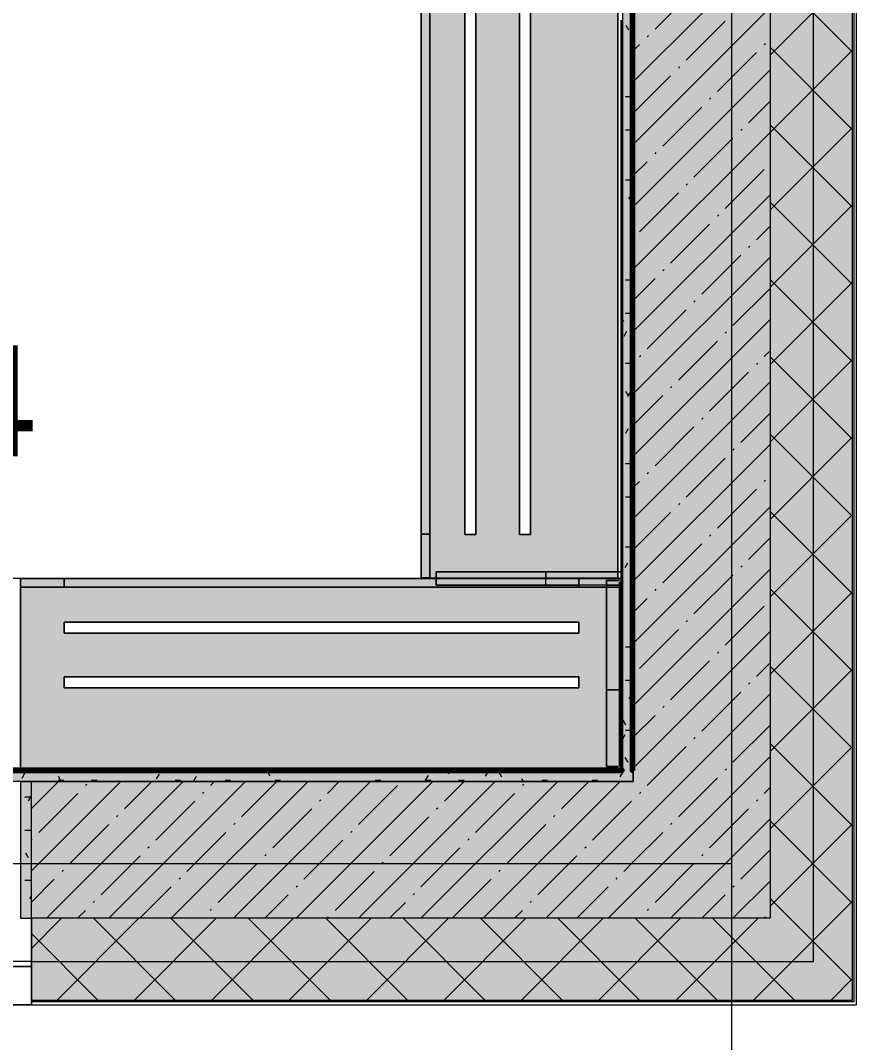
# Model space of a CAD drawing. Header units: millimetres. Extents: x -3817 to 677485, y -22715 to 103890.
# Drawn here: x 675786 to 677313, y 1549 to 3417 of the extents above; entities that cross this region are included whole.
import ezdxf

# ---------------------------------------------------------------- set-up
doc = ezdxf.new("R2010")
doc.units = ezdxf.units.MM
doc.layers.add('PDF _Геометрия', color=7, linetype='Continuous', true_color=0x1d1d1d)
doc.layers.add('PDF _Сплошная заливка', color=7, linetype='Continuous', true_color=0xffffff)
doc.layers.add('PDF _Текст', color=7, linetype='Continuous')
doc.styles.add('PDF GOST-Common', font='arial.ttf')

msp = doc.modelspace()

# ---------------------------------------------------------------- hatches: boundary and pattern name
at = {"layer": 'PDF _Сплошная заливка', "transparency": 33554559}
h = msp.add_hatch(color=256, dxfattribs=at)
h.paths.add_polyline_path([(677155.5, 1625.9), (677305.5, 1625.9), (677305.5, 9575.9), (677155.5, 9575.9), (677155.5, 1775.9)], flags=0)
h.paths.add_polyline_path([(677155.5, 10775.9), (677305.5, 10775.9), (677305.5, 12695.9), (677155.5, 12695.9), (677155.5, 11170.7)], flags=0)
h.paths.add_polyline_path([(677155.5, 14995.9), (677305.5, 14995.9), (677305.5, 23275.9), (677155.5, 23275.9), (677155.5, 15280.9)], flags=0)
at = {"layer": 'PDF _Сплошная заливка', "true_color": 0xeae6de, "transparency": 33554559}
h = msp.add_hatch(color=254, dxfattribs=at)
h.paths.add_polyline_path([(676517.6, 2397.7), (676877.5, 2397.7), (676877.5, 4468), (676517.6, 4468), (676517.6, 2950.4)], flags=0)
h.paths.add_polyline_path([(676617.6, 2477.7), (676597.6, 2477.7), (676597.6, 4388), (676617.6, 4388), (676617.6, 2950.4)], flags=0)
h.paths.add_polyline_path([(676697.6, 2477.7), (676697.6, 4388), (676717.6, 4388), (676717.6, 2477.7)], flags=0)
h = msp.add_hatch(color=254, dxfattribs=at)
h.paths.add_polyline_path([(675789.8, 2046.9), (676883.5, 2047.9), (676883.5, 2397), (675785.5, 2397), (675785.5, 2046.9)], flags=0)
h.paths.add_polyline_path([(676805.7, 2197), (675865.5, 2197), (675865.5, 2217), (676805.7, 2217)], flags=0)
h.paths.add_polyline_path([(676754.1, 2297), (675865.5, 2297), (675865.5, 2317), (676805.7, 2317), (676805.7, 2297)], flags=0)
at = {"layer": 'PDF _Сплошная заливка', "transparency": 33554559}
for points in [[(676885.5, 2025.9), (676885.5, 2045.9), (661845.5, 2045.9), (661846.5, 2025.9), (676754.1, 2025.9)], [(675785.5, 1775.9), (675805.5, 1775.9), (675805.5, 2025.7), (675785.5, 2025.7), (675785.5, 1922.8)], [(676754.1, 1775.9), (676905.5, 1775.9), (676905.5, 2025.9), (675805.5, 2025.9), (675805.5, 1775.9)]]:
    msp.add_hatch(color=256, dxfattribs=at).paths.add_polyline_path(points)
h = msp.add_hatch(color=256, dxfattribs=at)
h.paths.add_polyline_path([(672305.5, 1625.9), (673505.5, 1625.9), (673505.5, 1775.9), (672305.5, 1775.9)], flags=0)
h.paths.add_polyline_path([(676754.1, 1625.9), (677155.5, 1625.9), (677155.5, 1775.9), (675805.5, 1775.9), (675805.5, 1625.9)], flags=0)
h.paths.add_polyline_path([(668055.5, 1625.9), (669105.5, 1625.9), (669105.5, 1775.9), (668055.5, 1775.9)], flags=0)
h.paths.add_polyline_path([(644005.5, 1625.9), (644805.5, 1625.9), (644805.5, 1775.9), (644005.5, 1775.9)], flags=0)
h.paths.add_polyline_path([(658102.3, 1625.9), (658305.5, 1625.9), (658305.5, 1775.9), (657255.5, 1775.9), (657255.5, 1625.9)], flags=0)
h.paths.add_polyline_path([(645705.5, 1625.9), (646855.5, 1625.9), (646855.5, 1775.9), (645705.5, 1775.9)], flags=0)
h.paths.add_polyline_path([(643105.5, 1625.9), (643105.5, 1775.9), (641285.5, 1775.9), (641285.5, 1625.9), (642320, 1625.9)], flags=0)
h.paths.add_polyline_path([(671405.5, 1625.9), (671405.5, 1775.9), (670005.5, 1775.9), (670005.5, 1625.9), (671015.1, 1625.9)], flags=0)
h.paths.add_polyline_path([(661905.5, 1625.9), (661905.5, 1775.9), (661005.5, 1775.9), (661005.5, 1625.9)], flags=0)
h.paths.add_polyline_path([(663705.5, 1625.9), (663705.5, 1775.9), (662805.5, 1775.9), (662805.5, 1625.9)], flags=0)
h.paths.add_polyline_path([(649155.5, 1625.9), (650205.5, 1625.9), (650205.5, 1775.9), (649155.5, 1775.9)], flags=0)
h.paths.add_polyline_path([(651105.5, 1625.9), (652005.5, 1625.9), (652005.5, 1775.9), (651105.5, 1775.9)], flags=0)
h.paths.add_polyline_path([(659205.5, 1625.9), (660105.5, 1625.9), (660105.5, 1775.9), (659205.5, 1775.9)], flags=0)
h.paths.add_polyline_path([(654955.5, 1625.9), (654955.5, 1775.9), (652905.5, 1775.9), (652905.5, 1625.9), (654705.5, 1625.9)], flags=0)
h.paths.add_polyline_path([(665755.5, 1625.9), (665755.5, 1775.9), (664605.5, 1775.9), (664605.5, 1625.9), (665276.1, 1625.9)], flags=0)

# ---------------------------------------------------------------- linework, layer by layer
at = {"layer": 'PDF _Геометрия', "color": 9, "lineweight": 9, "true_color": 0xc0c0c0}
for points in [[(676935.5, 12235.9), (676935.5, 10775.9), (676905.6, 10775.9), (676905.6, 10755.9), (677103.5, 10755.9), (677103.5, 10775.9), (676955.5, 10775.9), (677155.5, 10775.9), (677313.5, 10775.9), (677313.5, 9575.9), (677155.5, 9575.9), (677155.5, 1775.9), (676905.5, 1775.9), (675805.5, 1775.9), (675805.5, 2025.9), (676905.5, 2025.9), (676905.5, 9575.9), (676905.5, 2025.9), (676885.5, 2025.9), (661846.5, 2025.9), (661905.5, 2025.9)], [(676885.5, 9575.9), (676885.5, 2045.9), (661846.5, 2045.9)], [(676883.5, 2046.9), (676883.5, 2776.2), (676883.5, 2902.6), (676883.5, 3021.9), (676883.5, 2958.1), (676883.5, 2891.2), (676883.5, 2821.2), (676883.5, 2748), (676883.5, 2671.7), (676883.5, 2592.2), (676883.5, 2509.6), (676883.5, 2423.9), (676883.5, 2409), (676883.5, 2502.1), (676883.5, 2680.3), (676883.5, 2869.6), (676883.5, 3069.9), (676883.5, 3111.2), (676883.5, 3144.1), (676883.5, 3170.2), (676883.5, 3191.1), (676883.5, 3208.5), (676883.5, 3223.8), (676883.5, 3237.9), (676883.5, 3251.2), (676883.5, 3264.1), (676883.5, 3276.8), (676883.5, 3289.7), (676883.5, 3303.2), (676883.5, 3317.2), (676883.5, 3331.6), (676883.5, 3346.2), (676883.5, 3360.9), (676883.5, 3375.5), (676883.5, 3389.9), (676883.5, 3404), (676883.5, 3417.8)], [(676883.5, 3299.4), (676883.5, 3301.6), (676883.5, 3304.3), (676883.5, 3307.3), (676883.5, 3310.7), (676883.5, 3314.4), (676883.5, 3318.4), (676883.5, 3322.8), (676883.5, 3327.4), (676883.5, 3332.2), (676883.5, 3337.1), (676883.5, 3342.1), (676883.5, 3347.1), (676883.5, 3351.9), (676883.5, 3356.5), (676883.5, 3361), (676883.5, 3365.1), (676883.5, 3369), (676883.5, 3372.7), (676883.5, 3376.2), (676883.5, 3379.5), (676883.5, 3382.6), (676883.5, 3385.5), (676883.5, 3388.2), (676883.5, 3390.7), (676883.5, 3393), (676883.5, 3395.2), (676883.5, 3397), (676883.5, 3398.6), (676883.5, 3399.8), (676883.5, 3400.8), (676883.5, 3401.5), (676883.5, 3401.9), (676883.5, 3402.2), (676883.5, 3402.4), (676883.5, 3402.5), (676883.5, 3402.7), (676883.5, 3402.9), (676883.5, 3403.1), (676883.5, 3403.3), (676883.5, 3403.5), (676883.5, 3403.6), (676883.5, 3403.7)], [(676883.5, 3403.7), (676883.5, 3403.7), (676883.5, 3403.6), (676883.5, 3403.4), (676883.5, 3403.2), (676883.5, 3402.9), (676883.5, 3402.6), (676883.5, 3402.2), (676883.5, 3401.8), (676883.5, 3401.3), (676883.5, 3400.8), (676883.5, 3400.1), (676883.5, 3399.4), (676883.5, 3398.6), (676883.5, 3397.7), (676883.5, 3396.7), (676883.5, 3395.5), (676883.5, 3393.8), (676883.5, 3391.6), (676883.5, 3388.7), (676883.5, 3384.7), (676883.5, 3379.7)], [(676884.5, 3313.2), (676884.5, 3314.6), (676884.5, 3316.1), (676884.5, 3317.6), (676884.5, 3319.2), (676884.5, 3320.8), (676884.5, 3322.4), (676884.5, 3324.2), (676884.5, 3325.9), (676884.5, 3327.8), (676884.5, 3329.7), (676884.5, 3331.6), (676884.5, 3333.7), (676884.5, 3335.8), (676884.5, 3337.9), (676884.5, 3339.9), (676884.5, 3342), (676884.5, 3344), (676884.5, 3346), (676884.5, 3348.1), (676884.5, 3350.2), (676884.5, 3352.4), (676884.5, 3354.6), (676884.5, 3356.7), (676884.5, 3358.8), (676884.5, 3360.8), (676884.5, 3362.9), (676884.5, 3365.3), (676884.5, 3369), (676884.5, 3376.9), (676884.5, 3377.7), (676884.5, 3382.8), (676884.5, 3386.7), (676884.5, 3389.7), (676884.5, 3391.9), (676884.5, 3393.5), (676884.5, 3394.7), (676884.5, 3395.8), (676884.5, 3396.7), (676884.5, 3397.5), (676884.5, 3398.2), (676884.5, 3398.8), (676884.5, 3399.3), (676884.5, 3399.8), (676884.5, 3400.2), (676884.5, 3400.6), (676884.5, 3400.9), (676884.5, 3401.2), (676884.5, 3401.4), (676884.5, 3401.6), (676884.5, 3401.7), (676884.5, 3401.7), (676883.5, 3401.7), (676883.5, 3401.7), (676883.5, 3401.6), (676883.5, 3401.4), (676883.5, 3401.2), (676883.5, 3400.9), (676883.5, 3400.6), (676883.5, 3400.2), (676883.5, 3399.8), (676883.5, 3399.3), (676883.5, 3398.8), (676883.5, 3398.2), (676883.5, 3397.5), (676883.5, 3396.7), (676883.5, 3395.8), (676883.5, 3394.7), (676883.5, 3393.5), (676883.5, 3391.9), (676883.5, 3389.7), (676883.5, 3386.7), (676883.5, 3382.8), (676883.5, 3377.7), (676883.5, 3376.9), (676883.5, 3369), (676883.5, 3365.3), (676883.5, 3362.9), (676883.5, 3360.8), (676883.5, 3358.8), (676883.5, 3356.7), (676883.5, 3354.6), (676883.5, 3352.4), (676883.5, 3350.2), (676883.5, 3348.1), (676883.5, 3346), (676883.5, 3344), (676883.5, 3342), (676883.5, 3339.9), (676883.5, 3337.9), (676883.5, 3335.8), (676883.5, 3333.7), (676883.5, 3331.6), (676883.5, 3329.7), (676883.5, 3327.8), (676883.5, 3325.9), (676883.5, 3324.2), (676883.5, 3322.4), (676883.5, 3320.8), (676883.5, 3319.2), (676883.5, 3317.6), (676883.5, 3316.1), (676883.5, 3314.6), (676883.5, 3313.2)], [(676883.5, 3401.7), (676883.5, 3401.6), (676883.5, 3401.5), (676883.5, 3401.3), (676883.5, 3401.1), (676883.5, 3400.9), (676883.5, 3400.7), (676883.5, 3400.5), (676883.5, 3400.4), (676883.5, 3400.2), (676883.5, 3399.9), (676883.5, 3399.5), (676883.5, 3398.8), (676883.5, 3397.9), (676883.5, 3396.6), (676883.5, 3395), (676883.5, 3393.2), (676883.5, 3391.1), (676883.5, 3388.7), (676883.5, 3386.2), (676883.5, 3383.5), (676883.5, 3380.6), (676883.5, 3377.5), (676883.5, 3374.2), (676883.5, 3370.8), (676883.5, 3367.1), (676883.5, 3363.1), (676883.5, 3359), (676883.5, 3354.6), (676883.5, 3349.9), (676883.5, 3345.1), (676883.5, 3340.1), (676883.5, 3335.2), (676883.5, 3330.2), (676883.5, 3325.4), (676883.5, 3320.8), (676883.5, 3316.5), (676883.5, 3312.4), (676883.5, 3308.7), (676883.5, 3305.4), (676883.5, 3302.3), (676883.5, 3299.7), (676883.5, 3297.4)], [(676884.5, 3417.8), (676884.5, 3404), (676884.5, 3389.9), (676884.5, 3375.5), (676884.5, 3360.9), (676884.5, 3346.2), (676884.5, 3331.6), (676884.5, 3317.2), (676884.5, 3303.2), (676884.5, 3289.7), (676884.5, 3276.8), (676884.5, 3264.1), (676884.5, 3251.2), (676884.5, 3237.9), (676884.5, 3223.8), (676884.5, 3208.5), (676884.5, 3191.1), (676884.5, 3170.2), (676884.5, 3144.1), (676884.5, 3111.2), (676884.5, 3069.9), (676884.5, 2869.6), (676884.5, 2680.3), (676884.5, 2502.1), (676884.5, 2409), (676884.5, 2423.9), (676884.5, 2509.6), (676884.5, 2592.2), (676884.5, 2671.7), (676884.5, 2748), (676884.5, 2821.2), (676884.5, 2891.2), (676884.5, 2958.1), (676884.5, 3021.9), (676884.5, 2902.6), (676884.5, 2776.2), (676884.5, 2046.9)], [(676884.5, 3379.7), (676884.5, 3384.7), (676884.5, 3388.7), (676884.5, 3391.6), (676884.5, 3393.8), (676884.5, 3395.5), (676884.5, 3396.7), (676884.5, 3397.7), (676884.5, 3398.6), (676884.5, 3399.4), (676884.5, 3400.1), (676884.5, 3400.8), (676884.5, 3401.3), (676884.5, 3401.8), (676884.5, 3402.2), (676884.5, 3402.6), (676884.5, 3402.9), (676884.5, 3403.2), (676884.5, 3403.4), (676884.5, 3403.6), (676884.5, 3403.7), (676884.5, 3403.7)], [(676884.5, 3403.7), (676884.5, 3403.6), (676884.5, 3403.5), (676884.5, 3403.3), (676884.5, 3403.1), (676884.5, 3402.9), (676884.5, 3402.7), (676884.5, 3402.5), (676884.5, 3402.4), (676884.5, 3402.2), (676884.5, 3401.9), (676884.5, 3401.5), (676884.5, 3400.8), (676884.5, 3399.8), (676884.5, 3398.6), (676884.5, 3397), (676884.5, 3395.2), (676884.5, 3393), (676884.5, 3390.7), (676884.5, 3388.2), (676884.5, 3385.5), (676884.5, 3382.6), (676884.5, 3379.5), (676884.5, 3376.2), (676884.5, 3372.7), (676884.5, 3369), (676884.5, 3365.1), (676884.5, 3361), (676884.5, 3356.5), (676884.5, 3351.9), (676884.5, 3347.1), (676884.5, 3342.1), (676884.5, 3337.1), (676884.5, 3332.2), (676884.5, 3327.4), (676884.5, 3322.8), (676884.5, 3318.4), (676884.5, 3314.4), (676884.5, 3310.7), (676884.5, 3307.3), (676884.5, 3304.3), (676884.5, 3301.6), (676884.5, 3299.4)], [(676884.5, 3297.4), (676884.5, 3299.7), (676884.5, 3302.3), (676884.5, 3305.4), (676884.5, 3308.7), (676884.5, 3312.4), (676884.5, 3316.5), (676884.5, 3320.8), (676884.5, 3325.4), (676884.5, 3330.2), (676884.5, 3335.2), (676884.5, 3340.1), (676884.5, 3345.1), (676884.5, 3349.9), (676884.5, 3354.6), (676884.5, 3359), (676884.5, 3363.1), (676884.5, 3367.1), (676884.5, 3370.8), (676884.5, 3374.2), (676884.5, 3377.5), (676884.5, 3380.6), (676884.5, 3383.5), (676884.5, 3386.2), (676884.5, 3388.7), (676884.5, 3391.1), (676884.5, 3393.2), (676884.5, 3395), (676884.5, 3396.6), (676884.5, 3397.9), (676884.5, 3398.8), (676884.5, 3399.5), (676884.5, 3399.9), (676884.5, 3400.2), (676884.5, 3400.4), (676884.5, 3400.5), (676884.5, 3400.7), (676884.5, 3400.9), (676884.5, 3401.1), (676884.5, 3401.3), (676884.5, 3401.5), (676884.5, 3401.6), (676884.5, 3401.7)], [(676884.5, 3312.6), (676884.5, 3313.9), (676884.5, 3315.2), (676884.5, 3316.6), (676884.5, 3318), (676884.5, 3319.6), (676884.5, 3321.1), (676884.5, 3322.7), (676884.5, 3324.4), (676884.5, 3326.1), (676884.5, 3327.9), (676884.5, 3329.7), (676884.5, 3331.6), (676884.5, 3333.6), (676884.5, 3335.7), (676884.5, 3337.8), (676884.5, 3339.8), (676884.5, 3341.9), (676884.5, 3343.9), (676884.5, 3346), (676884.5, 3348), (676884.5, 3350), (676884.5, 3352.2), (676884.5, 3354.3), (676884.5, 3356.5), (676884.5, 3358.7), (676884.5, 3360.8), (676884.5, 3362.8), (676884.5, 3364.9), (676884.5, 3367.3), (676884.5, 3371), (676884.5, 3378.8), (676883.5, 3378.8), (676883.5, 3371), (676883.5, 3367.3), (676883.5, 3364.9), (676883.5, 3362.8), (676883.5, 3360.8), (676883.5, 3358.7), (676883.5, 3356.5), (676883.5, 3354.3), (676883.5, 3352.2), (676883.5, 3350), (676883.5, 3348), (676883.5, 3346), (676883.5, 3343.9), (676883.5, 3341.9), (676883.5, 3339.8), (676883.5, 3337.8), (676883.5, 3335.7), (676883.5, 3333.6), (676883.5, 3331.6), (676883.5, 3329.7), (676883.5, 3327.9), (676883.5, 3326.1), (676883.5, 3324.4), (676883.5, 3322.7), (676883.5, 3321.1), (676883.5, 3319.6), (676883.5, 3318), (676883.5, 3316.6), (676883.5, 3315.2), (676883.5, 3313.9), (676883.5, 3312.6)], [(676883.5, 3376.9), (676884.5, 3376.9)], [(676884.5, 3311.3), (676884.5, 3313.4), (676884.5, 3315.6), (676884.5, 3317.8), (676884.5, 3320), (676884.5, 3322), (676884.5, 3324.1), (676884.5, 3326.2), (676884.5, 3328.5), (676884.5, 3332.2), (676884.5, 3340.1), (676884.5, 3340.9), (676884.5, 3346), (676884.5, 3349.9), (676884.5, 3352.9), (676884.5, 3355.1), (676884.5, 3356.7), (676884.5, 3357.9), (676884.5, 3359), (676884.5, 3359.9), (676884.5, 3360.7), (676884.5, 3361.4), (676884.5, 3362), (676884.5, 3362.5), (676884.5, 3363), (676884.5, 3363.4), (676884.5, 3363.8), (676884.5, 3364.2), (676884.5, 3364.4), (676884.5, 3364.7), (676884.5, 3364.8), (676884.5, 3364.9), (676884.5, 3364.9), (676883.5, 3364.9), (676883.5, 3364.9), (676883.5, 3364.8), (676883.5, 3364.7), (676883.5, 3364.4), (676883.5, 3364.2), (676883.5, 3363.8), (676883.5, 3363.4), (676883.5, 3363), (676883.5, 3362.5), (676883.5, 3362), (676883.5, 3361.4), (676883.5, 3360.7), (676883.5, 3359.9), (676883.5, 3359), (676883.5, 3357.9), (676883.5, 3356.7), (676883.5, 3355.1), (676883.5, 3352.9), (676883.5, 3349.9), (676883.5, 3346), (676883.5, 3340.9), (676883.5, 3340.1), (676883.5, 3332.2), (676883.5, 3328.5), (676883.5, 3326.2), (676883.5, 3324.1), (676883.5, 3322), (676883.5, 3320), (676883.5, 3317.8), (676883.5, 3315.6), (676883.5, 3313.4), (676883.5, 3311.3)], [(676883.5, 3364.9), (676883.5, 3364.9), (676883.5, 3364.7), (676883.5, 3364.5), (676883.5, 3364.3), (676883.5, 3364.1), (676883.5, 3363.9), (676883.5, 3363.8), (676883.5, 3363.6), (676883.5, 3363.4), (676883.5, 3363.1), (676883.5, 3362.7), (676883.5, 3362), (676883.5, 3361.1), (676883.5, 3359.8), (676883.5, 3358.2), (676883.5, 3356.4), (676883.5, 3354.3), (676883.5, 3351.9), (676883.5, 3349.4), (676883.5, 3346.7), (676883.5, 3343.8), (676883.5, 3340.7), (676883.5, 3337.5), (676883.5, 3334), (676883.5, 3330.3), (676883.5, 3326.3), (676883.5, 3322.2), (676883.5, 3317.8), (676883.5, 3313.1), (676883.5, 3308.3), (676883.5, 3303.4), (676883.5, 3298.4), (676883.5, 3293.5), (676883.5, 3288.6), (676883.5, 3284), (676883.5, 3279.7), (676883.5, 3275.6), (676883.5, 3271.9), (676883.5, 3268.6), (676883.5, 3265.5), (676883.5, 3262.9), (676883.5, 3260.6)], [(676884.5, 3260.6), (676884.5, 3262.9), (676884.5, 3265.5), (676884.5, 3268.6), (676884.5, 3271.9), (676884.5, 3275.6), (676884.5, 3279.7), (676884.5, 3284), (676884.5, 3288.6), (676884.5, 3293.5), (676884.5, 3298.4), (676884.5, 3303.4), (676884.5, 3308.3), (676884.5, 3313.1), (676884.5, 3317.8), (676884.5, 3322.2), (676884.5, 3326.3), (676884.5, 3330.3), (676884.5, 3334), (676884.5, 3337.5), (676884.5, 3340.7), (676884.5, 3343.8), (676884.5, 3346.7), (676884.5, 3349.4), (676884.5, 3351.9), (676884.5, 3354.3), (676884.5, 3356.4), (676884.5, 3358.2), (676884.5, 3359.8), (676884.5, 3361.1), (676884.5, 3362), (676884.5, 3362.7), (676884.5, 3363.1), (676884.5, 3363.4), (676884.5, 3363.6), (676884.5, 3363.8), (676884.5, 3363.9), (676884.5, 3364.1), (676884.5, 3364.3), (676884.5, 3364.5), (676884.5, 3364.7), (676884.5, 3364.9), (676884.5, 3364.9)], [(676883.5, 3258.5), (676883.5, 3260.8), (676883.5, 3263.5), (676883.5, 3266.5), (676883.5, 3269.9), (676883.5, 3273.6), (676883.5, 3277.6), (676883.5, 3281.9), (676883.5, 3286.6), (676883.5, 3291.4), (676883.5, 3296.3), (676883.5, 3301.3), (676883.5, 3306.2), (676883.5, 3311), (676883.5, 3315.7), (676883.5, 3320.1), (676883.5, 3324.3), (676883.5, 3328.2), (676883.5, 3331.9), (676883.5, 3335.4), (676883.5, 3338.6), (676883.5, 3341.7), (676883.5, 3344.6), (676883.5, 3347.3), (676883.5, 3349.9), (676883.5, 3352.2), (676883.5, 3354.3), (676883.5, 3356.2), (676883.5, 3357.7), (676883.5, 3359), (676883.5, 3359.9), (676883.5, 3360.6), (676883.5, 3361.1), (676883.5, 3361.3), (676883.5, 3361.5), (676883.5, 3361.7), (676883.5, 3361.8), (676883.5, 3362), (676883.5, 3362.3), (676883.5, 3362.5), (676883.5, 3362.6), (676883.5, 3362.8), (676883.5, 3362.8)], [(676883.5, 3362.8), (676883.5, 3362.8), (676883.5, 3362.7), (676883.5, 3362.6), (676883.5, 3362.4), (676883.5, 3362.1), (676883.5, 3361.7), (676883.5, 3361.4), (676883.5, 3360.9), (676883.5, 3360.5), (676883.5, 3359.9), (676883.5, 3359.3), (676883.5, 3358.6), (676883.5, 3357.8), (676883.5, 3356.9), (676883.5, 3355.9), (676883.5, 3354.6), (676883.5, 3353), (676883.5, 3350.8), (676883.5, 3347.8), (676883.5, 3343.9), (676883.5, 3338.9)], [(676884.5, 3338.9), (676884.5, 3343.9), (676884.5, 3347.8), (676884.5, 3350.8), (676884.5, 3353), (676884.5, 3354.6), (676884.5, 3355.9), (676884.5, 3356.9), (676884.5, 3357.8), (676884.5, 3358.6), (676884.5, 3359.3), (676884.5, 3359.9), (676884.5, 3360.5), (676884.5, 3360.9), (676884.5, 3361.4), (676884.5, 3361.7), (676884.5, 3362.1), (676884.5, 3362.4), (676884.5, 3362.6), (676884.5, 3362.7), (676884.5, 3362.8), (676884.5, 3362.8)], [(676884.5, 3362.8), (676884.5, 3362.8), (676884.5, 3362.6), (676884.5, 3362.5), (676884.5, 3362.3), (676884.5, 3362), (676884.5, 3361.8), (676884.5, 3361.7), (676884.5, 3361.5), (676884.5, 3361.3), (676884.5, 3361.1), (676884.5, 3360.6), (676884.5, 3359.9), (676884.5, 3359), (676884.5, 3357.7), (676884.5, 3356.2), (676884.5, 3354.3), (676884.5, 3352.2), (676884.5, 3349.9), (676884.5, 3347.3), (676884.5, 3344.6), (676884.5, 3341.7), (676884.5, 3338.6), (676884.5, 3335.4), (676884.5, 3331.9), (676884.5, 3328.2), (676884.5, 3324.3), (676884.5, 3320.1), (676884.5, 3315.7), (676884.5, 3311), (676884.5, 3306.2), (676884.5, 3301.3), (676884.5, 3296.3), (676884.5, 3291.4), (676884.5, 3286.6), (676884.5, 3281.9), (676884.5, 3277.6), (676884.5, 3273.6), (676884.5, 3269.9), (676884.5, 3266.5), (676884.5, 3263.5), (676884.5, 3260.8), (676884.5, 3258.5)], [(676884.5, 3340.1), (676883.5, 3340.1)], [(676884.5, 3309.2), (676884.5, 3311.3), (676884.5, 3313.5), (676884.5, 3315.7), (676884.5, 3317.9), (676884.5, 3320), (676884.5, 3322), (676884.5, 3324.1), (676884.5, 3326.4), (676884.5, 3330.1), (676884.5, 3338), (676883.5, 3338), (676883.5, 3330.1), (676883.5, 3326.4), (676883.5, 3324.1), (676883.5, 3322), (676883.5, 3320), (676883.5, 3317.9), (676883.5, 3315.7), (676883.5, 3313.5), (676883.5, 3311.3), (676883.5, 3309.2)], [(676883.5, 3312.7), (676883.5, 3297.8), (676883.5, 3283.4), (676883.5, 3269.2), (676883.5, 3255.3), (676883.5, 3241.5), (676883.5, 3227.6), (676883.5, 3213.3), (676883.5, 3198.5), (676883.5, 3183), (676883.5, 3166.7), (676883.5, 3149), (676883.5, 3129.4), (676883.5, 3107.1), (676883.5, 3081.4), (676883.5, 3051.6), (676883.5, 3017), (676883.5, 2979.5), (676883.5, 2946), (676883.5, 2916.1), (676883.5, 2889.3), (676883.5, 2865.4), (676883.5, 2843.8), (676883.5, 2824.1), (676883.5, 2806.1), (676883.5, 2789.2), (676883.5, 2773.1), (676883.5, 2757.6), (676883.5, 2742.5), (676883.5, 2727.8), (676883.5, 2713.5), (676883.5, 2699.5), (676883.5, 2685.9), (676883.5, 2672.5), (676883.5, 2659.3), (676883.5, 2646.3), (676883.5, 2633.6), (676883.5, 2621.1), (676883.5, 2609.1), (676883.5, 2597.5)], [(676884.5, 2597.5), (676884.5, 2609.1), (676884.5, 2621.1), (676884.5, 2633.6), (676884.5, 2646.3), (676884.5, 2659.3), (676884.5, 2672.5), (676884.5, 2685.9), (676884.5, 2699.5), (676884.5, 2713.5), (676884.5, 2727.8), (676884.5, 2742.5), (676884.5, 2757.6), (676884.5, 2773.1), (676884.5, 2789.2), (676884.5, 2806.1), (676884.5, 2824.1), (676884.5, 2843.8), (676884.5, 2865.4), (676884.5, 2889.3), (676884.5, 2916.1), (676884.5, 2946), (676884.5, 2979.5), (676884.5, 3017), (676884.5, 3051.6), (676884.5, 3081.4), (676884.5, 3107.1), (676884.5, 3129.4), (676884.5, 3149), (676884.5, 3166.7), (676884.5, 3183), (676884.5, 3198.5), (676884.5, 3213.3), (676884.5, 3227.6), (676884.5, 3241.5), (676884.5, 3255.3), (676884.5, 3269.2), (676884.5, 3283.4), (676884.5, 3297.8), (676884.5, 3312.7)], [(676883.5, 2936.4), (676883.5, 2939.7), (676883.5, 2967.9), (676883.5, 2992.2), (676883.5, 3013), (676883.5, 3030.8), (676883.5, 3045.9), (676883.5, 3058.8), (676883.5, 3069.6), (676883.5, 3078.8), (676883.5, 3086.7), (676883.5, 3093.9), (676883.5, 3100.9), (676883.5, 3106.9), (676883.5, 3110.5)], [(676883.5, 3109.3), (676883.5, 3105.1), (676883.5, 3098.2), (676883.5, 3088.1), (676883.5, 3075.4), (676883.5, 3060.3), (676883.5, 3043.3), (676883.5, 3033.1), (676883.5, 3023.7), (676883.5, 3015.1), (676883.5, 3007.3), (676883.5, 3000.1), (676883.5, 2993.4), (676883.5, 2987.1), (676883.5, 2981.2), (676883.5, 2975.5), (676883.5, 2970.2), (676883.5, 2965.2), (676883.5, 2960.4), (676883.5, 2955.9), (676883.5, 2951.7)], [(676883.5, 3108.4), (676883.5, 3104.8), (676883.5, 3098.8), (676883.5, 3091.8), (676883.5, 3084.7), (676883.5, 3076.8), (676883.5, 3067.5), (676883.5, 3056.7), (676883.5, 3043.8), (676883.5, 3028.7), (676883.5, 3011), (676883.5, 2990.1), (676883.5, 2965.8), (676883.5, 2937.6), (676883.5, 2934.3)], [(676883.5, 2937.9), (676883.5, 2940.7), (676883.5, 2944.1), (676883.5, 2947.8), (676883.5, 2950.4), (676883.5, 2953.9), (676883.5, 2958.3), (676883.5, 2963.1), (676883.5, 2968.1), (676883.5, 2973.5), (676883.5, 2979.1), (676883.5, 2985), (676883.5, 2991.3), (676883.5, 2998), (676883.5, 3005.2), (676883.5, 3013.1), (676883.5, 3021.6), (676883.5, 3031), (676883.5, 3041.2), (676883.5, 3058.2), (676883.5, 3073.3), (676883.5, 3086), (676883.5, 3096.1), (676883.5, 3103), (676883.5, 3107.2)], [(676884.5, 3110.5), (676884.5, 3106.9), (676884.5, 3100.9), (676884.5, 3093.9), (676884.5, 3086.7), (676884.5, 3078.8), (676884.5, 3069.6), (676884.5, 3058.8), (676884.5, 3045.9), (676884.5, 3030.8), (676884.5, 3013), (676884.5, 2992.2), (676884.5, 2967.9), (676884.5, 2939.7), (676884.5, 2936.4)], [(676884.5, 2951.7), (676884.5, 2955.9), (676884.5, 2960.4), (676884.5, 2965.2), (676884.5, 2970.2), (676884.5, 2975.5), (676884.5, 2981.2), (676884.5, 2987.1), (676884.5, 2993.4), (676884.5, 3000.1), (676884.5, 3007.3), (676884.5, 3015.1), (676884.5, 3023.7), (676884.5, 3033.1), (676884.5, 3043.3), (676884.5, 3060.3), (676884.5, 3075.4), (676884.5, 3088.1), (676884.5, 3098.2), (676884.5, 3105.1), (676884.5, 3109.3)], [(676884.5, 2934.3), (676884.5, 2937.6), (676884.5, 2965.8), (676884.5, 2990.1), (676884.5, 3011), (676884.5, 3028.7), (676884.5, 3043.8), (676884.5, 3056.7), (676884.5, 3067.5), (676884.5, 3076.8), (676884.5, 3084.7), (676884.5, 3091.8), (676884.5, 3098.8), (676884.5, 3104.8), (676884.5, 3108.4)], [(676884.5, 3107.2), (676884.5, 3103), (676884.5, 3096.1), (676884.5, 3086), (676884.5, 3073.3), (676884.5, 3058.2), (676884.5, 3041.2), (676884.5, 3031), (676884.5, 3021.6), (676884.5, 3013.1), (676884.5, 3005.2), (676884.5, 2998), (676884.5, 2991.3), (676884.5, 2985), (676884.5, 2979.1), (676884.5, 2973.5), (676884.5, 2968.1), (676884.5, 2963.1), (676884.5, 2958.3), (676884.5, 2953.9), (676884.5, 2950.4), (676884.5, 2947.8), (676884.5, 2944.1), (676884.5, 2940.7), (676884.5, 2937.9)], [(676883.5, 2935.8), (676883.5, 2938.6), (676883.5, 2942), (676883.5, 2945.7), (676883.5, 2949.6)], [(676884.5, 2949.6), (676884.5, 2945.7), (676884.5, 2942), (676884.5, 2938.6), (676884.5, 2935.8)], [(676883.5, 2598.3), (676883.5, 2620.5), (676883.5, 2643.2)], [(676884.5, 2643.2), (676884.5, 2620.5), (676884.5, 2598.3)], [(675785.5, 2025.9), (675805.5, 2025.9)], [(675805.5, 1625.9), (675805.5, 1775.9)], [(673505.5, 1622.9), (673505.5, 1617.9), (675805.5, 1617.9), (675805.5, 1622.9)]]:
    msp.add_lwpolyline(points, dxfattribs=at)
at = {"layer": 'PDF _Геометрия', "color": 171, "lineweight": 70, "true_color": 0x8080ff}
msp.add_lwpolyline([(676904.5, 2045.9), (676904.5, 9596.6), (676903.5, 9596.6), (676903.5, 2045.9)], close=True, dxfattribs=at)
at = {"layer": 'PDF _Геометрия', "color": 9, "lineweight": 9, "true_color": 0xc0c0c0}
for points in [[(676905.5, 2045.9), (676905.5, 9596.6), (676904.5, 9596.6), (676904.5, 2045.9)], [(677155.5, 9575.9), (677155.5, 1775.9), (675805.5, 1775.9), (675805.5, 1617.9), (677155.5, 1617.9), (677308.5, 1617.9), (677313.5, 1617.9), (677313.5, 9575.9)], [(676884.5, 2597.5), (676884.5, 3312.7), (676883.5, 3312.7), (676883.5, 2597.5)], [(676884.5, 2193.6), (676884.5, 2598.3), (676883.5, 2598.3), (676883.5, 2193.6)], [(675805.5, 1775.9), (675805.5, 2025.7), (675785.5, 2025.7), (675785.5, 1775.9)]]:
    msp.add_lwpolyline(points, close=True, dxfattribs=at)
at = {"layer": 'PDF _Геометрия', "color": 7, "lineweight": 9}
for points in [[(677308.5, 9575.9), (677308.5, 1622.9), (677305.5, 1622.9), (677155.5, 1622.9), (675805.5, 1622.9)], [(677305.5, 9575.9), (677305.5, 1625.9), (677155.5, 1625.9), (675805.5, 1625.9)], [(675805.5, 1696.9), (677234.5, 1696.9), (677234.5, 9575.9)]]:
    msp.add_lwpolyline(points, dxfattribs=at)
at = {"layer": 'PDF _Геометрия', "color": 231, "lineweight": 70, "true_color": 0xff80c0}
msp.add_lwpolyline([(661846.5, 2045.9), (676885, 2045.9), (676885, 2046.9), (661846.5, 2046.9), (661846.5, 5605.9), (661845.5, 5605.9)], dxfattribs=at)
at = {"layer": 'PDF _Геометрия', "color": 253, "lineweight": 9, "true_color": 0xaaaaaa}
for points in [[(677085.5, -30.4), (677085.5, 2469.6), (677085.5, 4736.5)], [(672383.9, 1875.9), (674585.5, 1875.9), (677085.5, 1875.9)], [(675805.5, 1687.9), (675735.5, 1687.9)], [(673505.5, 1617.9), (675805.5, 1617.9)]]:
    msp.add_lwpolyline(points, dxfattribs=at)
at = {"layer": 'PDF _Геометрия', "color": 8, "lineweight": 9, "true_color": 0x808080}
for points in [[(676517.6, 2397.7), (676877.5, 2397.7), (676877.5, 4468), (676517.6, 4468)], [(676517.6, 2397.7), (676517.6, 4468), (676877.5, 4468), (676877.5, 2397.7)], [(676617.6, 2477.7), (676597.6, 2477.7), (676597.6, 4388), (676617.6, 4388)], [(676617.6, 2477.7), (676617.6, 4388), (676597.6, 4388), (676597.6, 2477.7)], [(676717.6, 2477.7), (676697.6, 2477.7), (676697.6, 4388), (676717.6, 4388)], [(676717.6, 2477.7), (676717.6, 4388), (676697.6, 4388), (676697.6, 2477.7)], [(675865.5, 2297), (675865.5, 2317), (676805.7, 2317), (676805.7, 2297)], [(675865.5, 2297), (676805.7, 2297), (676805.7, 2317), (675865.5, 2317)], [(675865.5, 2197), (675865.5, 2217), (676805.7, 2217), (676805.7, 2197)], [(675865.5, 2197), (676805.7, 2197), (676805.7, 2217), (675865.5, 2217)]]:
    msp.add_lwpolyline(points, close=True, dxfattribs=at)
for points in [[(676517.6, 2398), (676517.6, 4468), (676517.6, 2398)], [(676517.6, 2478), (676517.6, 4388), (676517.6, 2478)], [(675785.5, 2397), (676883.5, 2397), (675785.5, 2397), (675785.5, 2046.9), (675785.5, 2397.1), (673525.5, 2397.1), (673525.5, 2046.9)], [(675785.7, 2397), (676545.5, 2397), (675785.7, 2397)], [(675865.7, 2397), (676545.5, 2397), (675865.7, 2397)], [(676883.5, 2409), (676877.5, 2409), (676883.5, 2409)], [(676885.5, 2396.4), (676885.5, 2409)]]:
    msp.add_lwpolyline(points, dxfattribs=at)
at = {"layer": 'PDF _Геометрия', "color": 253, "lineweight": 9, "true_color": 0xaba79f}
for points in [[(676533.6, 2398), (676533.6, 4468), (676533.6, 2398)], [(676533.6, 2478), (676533.6, 4388), (676533.6, 2478)], [(675785.7, 2396.4), (675785.7, 2381), (675785.7, 2396.4)], [(676518.1, 2398), (676533.6, 2398), (676518.1, 2398)], [(676883.5, 2385), (676545.5, 2385), (676545.5, 2397)], [(676856.5, 2381), (676856.5, 2053.2), (676856.5, 2393.2), (676880.5, 2393.2)], [(676885.5, 2385), (676885.5, 2396.4)], [(675865.7, 2381), (676805.7, 2381), (675865.7, 2381)], [(676856.5, 2381), (676856.5, 2193.2), (676856.5, 2381)], [(676880.5, 2390.4), (676880.5, 2053.2), (676880.5, 2381)], [(676880.5, 2381), (676883.5, 2381), (676880.5, 2381)], [(676880.5, 2381), (676880.5, 2193.2), (676880.5, 2381)]]:
    msp.add_lwpolyline(points, dxfattribs=at)
at = {"layer": 'PDF _Геометрия', "lineweight": 9}
for points in [[(676905.5, 3304.6), (677155.5, 3554.6)], [(677305.5, 3359.4), (677155.5, 3509.4)], [(677155.5, 3353.6), (677305.5, 3503.6)], [(676945.2, 3401.3), (677016.4, 3472.5)], [(676905.5, 3190.5), (677155.5, 3440.5)], [(677002.2, 3344.2), (677073.5, 3415.5)], [(676930.9, 3387), (676933.3, 3389.4)], [(676905.5, 3361.6), (676916.6, 3372.8)], [(677144.7, 3372.8), (677147.1, 3375.1)], [(677305.5, 3218), (677155.5, 3368)], [(677059.2, 3287.2), (677130.5, 3358.5)], [(677155.5, 3212.2), (677305.5, 3362.2)], [(676905.5, 3076.5), (677155.5, 3326.5)], [(676987.9, 3330), (676990.3, 3332.4)], [(676905.5, 3247.5), (676973.7, 3315.7)], [(677044.9, 3273), (677047.3, 3275.3)], [(676959.4, 3187.4), (677030.7, 3258.7)], [(677116.2, 3230.2), (677155.5, 3269.4)], [(677102, 3215.9), (677104.3, 3218.3)], [(677305.5, 3076.5), (677155.5, 3226.5)], [(677155.5, 3070.7), (677305.5, 3220.7)], [(676905.5, 2962.4), (677155.5, 3212.4)], [(677016.4, 3130.4), (677087.7, 3201.7)], [(676905.5, 3133.5), (676930.9, 3158.9)], [(676945.2, 3173.2), (676947.5, 3175.5)], [(677073.5, 3073.4), (677144.7, 3144.7)], [(676916.6, 3030.6), (676987.9, 3101.9)], [(677002.2, 3116.1), (677004.5, 3118.5)], [(676905.5, 2848.4), (677155.5, 3098.4)], [(677305.5, 2935.1), (677155.5, 3085.1)], [(677155.5, 2929.3), (677305.5, 3079.3)], [(677059.2, 3059.1), (677061.6, 3061.5)], [(676973.7, 2973.6), (677044.9, 3044.9)], [(677130.5, 3016.3), (677155.5, 3041.3)], [(677116.2, 3002.1), (677118.6, 3004.5)], [(676905.5, 2734.3), (677155.5, 2984.3)], [(677030.7, 2916.6), (677102, 2987.8)], [(676959.4, 2959.3), (676961.8, 2961.7)], [(676905.5, 2905.4), (676945.2, 2945.1)], [(677305.5, 2793.7), (677155.5, 2943.7)], [(677155.5, 2787.9), (677305.5, 2937.9)], [(677087.7, 2859.5), (677155.5, 2927.3)], [(677016.4, 2902.3), (677018.8, 2904.7)], [(676930.9, 2816.8), (677002.2, 2888)], [(676905.5, 2620.3), (677155.5, 2870.3)], [(677073.5, 2845.3), (677075.8, 2847.6)], [(676987.9, 2759.7), (677059.2, 2831)], [(676916.6, 2802.5), (676919, 2804.9)], [(677144.7, 2802.5), (677155.5, 2813.2)], [(677130.5, 2788.3), (677132.9, 2790.6)], [(677305.5, 2652.3), (677155.5, 2802.3)], [(677155.5, 2646.5), (677305.5, 2796.5)], [(677044.9, 2702.7), (677116.2, 2774)], [(676905.5, 2506.2), (677155.5, 2756.2)], [(676973.7, 2745.5), (676976, 2747.9)], [(676905.5, 2677.3), (676959.4, 2731.2)], [(677030.7, 2688.5), (677033.1, 2690.8)], [(677102, 2645.7), (677155.5, 2699.2)], [(676945.2, 2602.9), (677016.4, 2674.2)], [(677305.5, 2510.9), (677155.5, 2660.9)], [(677155.5, 2505.1), (677305.5, 2655.1)], [(676905.5, 2392.2), (677155.5, 2642.2)], [(677002.2, 2545.9), (677073.5, 2617.2)], [(677087.7, 2631.4), (677090.1, 2633.8)], [(676930.9, 2588.7), (676933.3, 2591)], [(676905.5, 2563.2), (676916.6, 2574.4)], [(677059.2, 2488.9), (677130.5, 2560.2)], [(677144.7, 2574.4), (677147.1, 2576.8)], [(676905.5, 2278.1), (677155.5, 2528.1)], [(676987.9, 2531.6), (676990.3, 2534)], [(676905.5, 2449.2), (676973.7, 2517.4)], [(677305.5, 2369.4), (677155.5, 2519.4)], [(677155.5, 2363.6), (677305.5, 2513.6)], [(677044.9, 2474.6), (677047.3, 2477)], [(677116.2, 2431.8), (677155.5, 2471.1)], [(676959.4, 2389.1), (677030.7, 2460.4)], [(676905.5, 2164.1), (677155.5, 2414.1)], [(677102, 2417.6), (677104.3, 2420)], [(677016.4, 2332.1), (677087.7, 2403.3)], [(676945.2, 2374.8), (676947.5, 2377.2)], [(677305.5, 2228), (677155.5, 2378)], [(676905.5, 2335.1), (676930.9, 2360.6)], [(677155.5, 2222.2), (677305.5, 2372.2)], [(677073.5, 2275), (677144.7, 2346.3)], [(677002.2, 2317.8), (677004.5, 2320.2)], [(676905.5, 2050), (677155.5, 2300)], [(676916.6, 2232.3), (676987.9, 2303.5)], [(677059.2, 2260.8), (677061.6, 2263.1)], [(676973.7, 2175.2), (677044.9, 2246.5)], [(677130.5, 2218), (677155.5, 2243)], [(677305.5, 2086.6), (677155.5, 2236.6)], [(677155.5, 2080.8), (677305.5, 2230.8)], [(677116.2, 2203.7), (677118.6, 2206.1)], [(676745.4, 1775.9), (676905.5, 1936), (677155.5, 2186)], [(677030.7, 2118.2), (677102, 2189.5)], [(676959.4, 2161), (676961.8, 2163.4)], [(676905.5, 2107), (676945.2, 2146.7)], [(677087.7, 2061.2), (677155.5, 2128.9)], [(677016.4, 2104), (677018.8, 2106.3)], [(677305.5, 1945.2), (677155.5, 2095.2)], [(676930.9, 2018.4), (677002.2, 2089.7)], [(677155.5, 1939.4), (677305.5, 2089.4)], [(676859.4, 1775.9), (676905.5, 1821.9), (677155.5, 2071.9)], [(677073.5, 2046.9), (677075.8, 2049.3)], [(675805.5, 1976.5), (675854.9, 2025.9)], [(675805.5, 1862.4), (675968.9, 2025.9)], [(675833, 1775.9), (676083, 2025.9)], [(675904.5, 2018.4), (675906.8, 2020.8)], [(675947, 1775.9), (676197, 2025.9)], [(675975.7, 1975.7), (676025.9, 2025.9)], [(676061.1, 1775.9), (676311.1, 2025.9)], [(676132.6, 2018.4), (676140, 2025.9)], [(676175.1, 1775.9), (676425.1, 2025.9)], [(676189.6, 1961.4), (676254, 2025.9)], [(676289.2, 1775.9), (676539.2, 2025.9)], [(676346.4, 2004.2), (676368.1, 2025.9)], [(676403.2, 1775.9), (676653.2, 2025.9)], [(676403.4, 1947.1), (676474.7, 2018.4)], [(676517.3, 1775.9), (676767.3, 2025.9)], [(676560.2, 1989.9), (676596.2, 2025.9)], [(676631.3, 1775.9), (676881.3, 2025.9)], [(676702.8, 2018.4), (676705.2, 2020.8)], [(676774.1, 1975.7), (676824.3, 2025.9)], [(676987.9, 1961.4), (677059.2, 2032.7)], [(675818.9, 1932.9), (675890.2, 2004.2)], [(676118.3, 2004.2), (676120.7, 2006.5)], [(676617.3, 1932.9), (676688.5, 2004.2)], [(676916.6, 2004.2), (676919, 2006.5)], [(677144.7, 2004.2), (677155.5, 2014.9)], [(676032.8, 1918.6), (676104, 1989.9)], [(676332.1, 1989.9), (676334.5, 1992.3)], [(676831.1, 1918.6), (676902.4, 1989.9)], [(677130.5, 1989.9), (677132.9, 1992.3)], [(675961.5, 1961.4), (675963.8, 1963.8)], [(676246.6, 1904.4), (676317.9, 1975.7)], [(676546, 1975.7), (676548.3, 1978)], [(676759.8, 1961.4), (676762.2, 1963.8)], [(677044.9, 1904.4), (677116.2, 1975.7)], [(675875.9, 1875.9), (675947.2, 1947.1)], [(676175.3, 1947.1), (676177.7, 1949.5)], [(676460.4, 1890.1), (676531.7, 1961.4)], [(676674.3, 1875.9), (676745.6, 1947.1)], [(676973.5, 1775.9), (677155.5, 1957.9)], [(676973.7, 1947.1), (676976, 1949.5)], [(677305.5, 1803.8), (677155.5, 1953.8)], [(677155.5, 1798), (677305.5, 1948)], [(676089.8, 1861.6), (676161.1, 1932.9)], [(676389.2, 1932.9), (676391.5, 1935.3)], [(676888.1, 1861.6), (676905.5, 1878.9), (676959.4, 1932.9)], [(675805.5, 1919.4), (675807, 1921)], [(676018.5, 1904.4), (676020.9, 1906.7)], [(676303.6, 1847.3), (676374.9, 1918.6)], [(676603, 1918.6), (676605.4, 1921)], [(676816.8, 1904.4), (676819.2, 1906.7)], [(675933, 1818.8), (676004.2, 1890.1)], [(676232.3, 1890.1), (676234.7, 1892.5)], [(676517.5, 1833.1), (676588.7, 1904.4)], [(676731.3, 1818.8), (676802.6, 1890.1)], [(677030.7, 1890.1), (677033.1, 1892.5)], [(677102, 1847.3), (677155.5, 1900.9)], [(676146.8, 1804.6), (676218.1, 1875.9)], [(676446.2, 1875.9), (676448.6, 1878.2)], [(676945.2, 1804.6), (677016.4, 1875.9)], [(675861.7, 1861.6), (675864.1, 1864)], [(676075.5, 1847.3), (676077.9, 1849.7)], [(676360.6, 1790.3), (676431.9, 1861.6)], [(676660, 1861.6), (676662.4, 1864)], [(676873.9, 1847.3), (676876.2, 1849.7)], [(675805.5, 1805.4), (675847.4, 1847.3)], [(676004, 1775.9), (676061.3, 1833.1)], [(676289.4, 1833.1), (676291.7, 1835.5)], [(676574.5, 1776.1), (676645.8, 1847.3)], [(676802.4, 1775.9), (676859.6, 1833.1)], [(677087.5, 1775.9), (677155.5, 1843.8)], [(677087.7, 1833.1), (677090.1, 1835.5)], [(676232.1, 1775.9), (676275.1, 1818.8)], [(676503.2, 1818.8), (676505.6, 1821.2)], [(677030.5, 1775.9), (677073.5, 1818.8)], [(677305.5, 1662.3), (677155.5, 1812.3)], [(675918.7, 1804.6), (675921.1, 1806.9)], [(676460.2, 1775.9), (676489, 1804.6)], [(676717.1, 1804.6), (676719.4, 1806.9)], [(677124.8, 1625.9), (677155.5, 1656.5), (677305.5, 1806.5)], [(675805.5, 1720.7), (675860.6, 1775.9)], [(675852, 1625.9), (676002, 1775.9)], [(675890, 1775.9), (675904.5, 1790.3)], [(676069.2, 1625.9), (675919.2, 1775.9)], [(675993.4, 1625.9), (676143.4, 1775.9)], [(676210.6, 1625.9), (676060.6, 1775.9)], [(676118.1, 1775.9), (676118.3, 1776.1)], [(676132.6, 1790.3), (676134.9, 1792.7)], [(676134.8, 1625.9), (676284.8, 1775.9)], [(676352, 1625.9), (676202, 1775.9)], [(676276.3, 1625.9), (676426.3, 1775.9)], [(676493.4, 1625.9), (676343.4, 1775.9)], [(676346.4, 1776.1), (676348.8, 1778.4)], [(676417.7, 1625.9), (676567.7, 1775.9)], [(676634.8, 1625.9), (676484.8, 1775.9)], [(676559.1, 1625.9), (676709.1, 1775.9)], [(676776.3, 1625.9), (676626.3, 1775.9)], [(676688.3, 1775.9), (676702.8, 1790.3)], [(676700.5, 1625.9), (676850.5, 1775.9)], [(676917.7, 1625.9), (676767.7, 1775.9)], [(676842, 1625.9), (676992, 1775.9)], [(677059.1, 1625.9), (676909.1, 1775.9)], [(676916.4, 1775.9), (676916.6, 1776.1)], [(676930.9, 1790.3), (676933.3, 1792.7)], [(676983.4, 1625.9), (677133.4, 1775.9)], [(677200.5, 1625.9), (677155.5, 1670.9), (677050.5, 1775.9)], [(677144.7, 1776.1), (677147.1, 1778.4)], [(675927.7, 1625.9), (675805.5, 1748.1)], [(677266.2, 1625.9), (677305.5, 1665.1)]]:
    msp.add_lwpolyline(points, dxfattribs=at)
at = {"layer": 'PDF _Геометрия', "color": 253, "lineweight": 9, "true_color": 0x9b9b9b}
for points in [[(676897.5, 3399.4), (676892.5, 3408.1)], [(676886.3, 3357.8), (676885.5, 3359.3)], [(676905.5, 3296.3), (676901.5, 3289.4)], [(676891.1, 3277.9), (676901.1, 3277.9)], [(676891.1, 3217), (676901.1, 3217)], [(676891.1, 3125.5), (676901.1, 3125.5)], [(676902.7, 3085.6), (676897.6, 3094.3)], [(676905.5, 3052.4), (676900.4, 3043.7)], [(676891.1, 2942.7), (676901.1, 2942.7)], [(676891.1, 2881.7), (676901.1, 2881.7)], [(676888.5, 2866.3), (676885.5, 2871.6)], [(676893.2, 2848.3), (676888.2, 2839.6)], [(676891.1, 2790.3), (676901.1, 2790.3)], [(676896.7, 2730.2), (676891.7, 2738.9)], [(676900.3, 2738.6), (676895.2, 2729.9)], [(676896.2, 2670.6), (676891.2, 2661.9)], [(676905.5, 2625.7), (676902.3, 2620.3)], [(676891.1, 2607.4), (676901.1, 2607.4)], [(676891.1, 2546.4), (676901.1, 2546.4)], [(676891.1, 2455), (676901.1, 2455)], [(676895.1, 2424.9), (676890.1, 2416.2)], [(676905.5, 2381.9), (676901.2, 2374.5)], [(676905.5, 2349.3), (676900.9, 2357.1)], [(676905.5, 2288.3), (676905, 2289.1)], [(676891.1, 2272.1), (676901.1, 2272.1)], [(676891.1, 2211.1), (676901.1, 2211.1)], [(676903, 2170.7), (676897.9, 2179.4)], [(676891.8, 2129.1), (676886.8, 2137.8)], [(676891.1, 2119.7), (676901.1, 2119.7)], [(676889.9, 2111.1), (676885.5, 2103.4)], [(676895.9, 2061.1), (676890.9, 2069.8)], [(675793.2, 2040.4), (675788.2, 2031.7)], [(676039, 2039.3), (676033.9, 2030.6)], [(676242, 2035.5), (676236.9, 2044.2)], [(676324.3, 2045.9), (676321.3, 2040.6)], [(676530.4, 2037.1), (676525.4, 2028.4)], [(676555.7, 2040.6), (676552.7, 2045.9)], [(676570.7, 2045.9), (676567, 2039.5)], [(676623.8, 2044.7), (676623.1, 2045.9)], [(676640.1, 2044.2), (676635.1, 2035.5)], [(676665.4, 2033.6), (676660.4, 2042.3)], [(676801.5, 2041.7), (676799.1, 2045.9)], [(676885.8, 2043.1), (676885.5, 2042.5), (676880.8, 2034.4)], [(675854.8, 2028.3), (675864.8, 2028.3)], [(675860.2, 2026.2), (675855.1, 2034.9)], [(675915.7, 2028.3), (675925.8, 2028.3)], [(675965.9, 2025.9), (675964.8, 2027.8)], [(676068.1, 2028.3), (676078.2, 2028.3)], [(676107, 2035.2), (676102, 2026.5)], [(676159.6, 2028.3), (676169.6, 2028.3)], [(676251, 2028.3), (676261.1, 2028.3)], [(676433.9, 2028.3), (676443.9, 2028.3)], [(676488.8, 2025.9), (676488.7, 2025.9)], [(676525.3, 2028.3), (676535.4, 2028.3)], [(676586.3, 2028.3), (676596.3, 2028.3)], [(676705, 2025.9), (676702, 2031.1)], [(676738.7, 2028.3), (676748.7, 2028.3)], [(676830.1, 2028.3), (676840.2, 2028.3)], [(675793.8, 1997.8), (675803.9, 1997.8)], [(675804.4, 1998.7), (675799.4, 1990)], [(675793.8, 1936.8), (675803.9, 1936.8)], [(675800.3, 1886.1), (675795.3, 1894.8)], [(675793.8, 1845.4), (675803.9, 1845.4)], [(675805.5, 1817.8), (675802.3, 1812.3)]]:
    msp.add_lwpolyline(points, dxfattribs=at)
at = {"layer": 'PDF _Геометрия', "color": 254, "lineweight": 9, "true_color": 0xd5d3cf}
for points in [[(676517.6, 2478), (676533.6, 2478), (676517.6, 2478)], [(676545.5, 2397), (676545.5, 2385), (676745.5, 2385)], [(676869.7, 2381), (676856.5, 2381), (676856.5, 2385), (676856.5, 2381), (676856.5, 2385), (676805.7, 2385), (676805.7, 2381), (676805.7, 2385)], [(676878.6, 2381), (676872.9, 2381)], [(676880.5, 2381), (676880.5, 2385), (676880.5, 2381)], [(676880.5, 2381), (676880.5, 2385), (676883.5, 2385)]]:
    msp.add_lwpolyline(points, dxfattribs=at)
for points in [[(675865.7, 2381), (675865.7, 2397)], [(676745.5, 2409), (676745.5, 2397.7)], [(676880.5, 2193.2), (676856.5, 2193.2)]]:
    msp.add_lwpolyline(points, close=True, dxfattribs=at)
at = {"layer": 'PDF _Геометрия', "color": 253, "lineweight": 9, "true_color": 0xaba79f}
for points in [[(676877.5, 2409), (676545.5, 2409), (676745.5, 2409), (676545.5, 2409)], [(676545.5, 2409), (676545.5, 2397.7)], [(676545.5, 2409), (676545.5, 2397.7)], [(675785.7, 2381), (676856.5, 2381)], [(676877.6, 2053.2), (676856.5, 2053.2)]]:
    msp.add_lwpolyline(points, close=True, dxfattribs=at)
at = {"layer": 'PDF _Геометрия', "color": 254, "lineweight": 9, "true_color": 0xeae9e7}
for points in [[(676745.5, 2385), (676545.5, 2385), (676805.7, 2385), (676805.7, 2397), (676805.7, 2385)], [(676745.5, 2386), (676745.5, 2397)], [(676856.5, 2385), (676856.5, 2393.2), (676856.5, 2385), (676856.5, 2393.2), (676880.5, 2393.2)], [(676885.5, 2396.4), (676885.5, 2385)], [(676856.5, 2381), (676869.7, 2381)], [(676872.9, 2381), (676878.6, 2381)]]:
    msp.add_lwpolyline(points, dxfattribs=at)
for points in [[(676545.5, 2397), (676545.5, 2385)], [(676880.5, 2393.2), (676856.5, 2393.2)]]:
    msp.add_lwpolyline(points, close=True, dxfattribs=at)
at = {"layer": 'PDF _Геометрия', "color": 254, "lineweight": 9, "true_color": 0xdfdfdf}
msp.add_lwpolyline([(676745.5, 2397), (676545.5, 2397)], dxfattribs=at)
at = {"layer": 'PDF _Геометрия', "color": 9, "lineweight": 9, "true_color": 0xbfbfbf}
for points in [[(676545.5, 2397), (676883.5, 2397), (676745.5, 2397)], [(676545.5, 2397), (676805.7, 2397), (676545.5, 2397)], [(676885.5, 2409), (676885.5, 2397)]]:
    msp.add_lwpolyline(points, dxfattribs=at)
at = {"layer": 'PDF _Геометрия', "color": 7, "lineweight": 9, "true_color": 0xf4f4f3}
for points in [[(676745.5, 2386), (676745.5, 2397)], [(676856.5, 2385), (676873.8, 2385)]]:
    msp.add_lwpolyline(points, dxfattribs=at)
at = {"layer": 'PDF _Геометрия', "color": 254, "lineweight": 9, "true_color": 0xdfdfdf}
for points in [[(676883.5, 2397), (676883.5, 2409)], [(676884.5, 2409), (676884.5, 2397)]]:
    msp.add_lwpolyline(points, close=True, dxfattribs=at)
at = {"layer": 'PDF _Геометрия', "color": 254, "lineweight": 9, "true_color": 0xeceae6}
msp.add_lwpolyline([(676883.5, 2394.2), (676883.5, 2391.9)], close=True, dxfattribs=at)
at = {"layer": 'PDF _Геометрия', "color": 7, "lineweight": 9, "true_color": 0xf2f1ef}
for points in [[(676883.5, 2391.9), (676883.5, 2385)], [(676884.5, 2385), (676884.5, 2394.2)]]:
    msp.add_lwpolyline(points, close=True, dxfattribs=at)
at = {"layer": 'PDF _Геометрия', "color": 254, "lineweight": 9, "true_color": 0xe5e3df}
for points in [[(676869.7, 2381), (676872.9, 2381)], [(676880.5, 2385.2), (676880.5, 2390.4)]]:
    msp.add_lwpolyline(points, dxfattribs=at)
at = {"layer": 'PDF _Геометрия', "color": 9, "lineweight": 9, "true_color": 0xcbc7bf}
msp.add_lwpolyline([(676872.9, 2381), (676869.7, 2381)], dxfattribs=at)
at = {"layer": 'PDF _Геометрия', "color": 254, "lineweight": 9, "true_color": 0xeceae6}
msp.add_lwpolyline([(676873.8, 2385), (676876.2, 2385)], dxfattribs=at)
at = {"layer": 'PDF _Геометрия', "color": 7, "lineweight": 9, "true_color": 0xf2f1ef}
msp.add_lwpolyline([(676876.2, 2385), (676880.4, 2385)], dxfattribs=at)
at = {"layer": 'PDF _Геометрия', "color": 254, "lineweight": 9, "true_color": 0xe5e3df}
for points in [[(676880.5, 2385.2), (676880.5, 2390.4)], [(676883.5, 2381), (676883.5, 2385)], [(676884.5, 2385), (676884.5, 2381)]]:
    msp.add_lwpolyline(points, close=True, dxfattribs=at)
at = {"layer": 'PDF _Геометрия', "color": 9, "lineweight": 9, "true_color": 0xcbc7bf}
for points in [[(676883.5, 2335), (676883.5, 2381)], [(676884.5, 2381), (676884.5, 2335)]]:
    msp.add_lwpolyline(points, close=True, dxfattribs=at)
at = {"layer": 'PDF _Геометрия', "color": 253, "lineweight": 13, "true_color": 0xaaaaaa}
msp.add_lwpolyline([(675735.5, 1617.9), (675735.5, 1687.9), (675805.5, 1687.9), (675805.5, 1617.9)], close=True, dxfattribs=at)
at = {"layer": 'PDF _Геометрия', "color": 116, "lineweight": 13, "true_color": 0x008040}
msp.add_lwpolyline([(675805.5, 1696.9), (675755.5, 1696.9)], dxfattribs=at)
at = {"layer": 'PDF _Сплошная заливка', "lineweight": 35, "transparency": 33554559}
for points in [[(676905.5, 2025.9), (676905.5, 9576.9), (676885.5, 2025.9), (676885.5, 9575.9)], [(677155.5, 1775.9), (677155.5, 9575.9), (676905.5, 1775.9), (676905.5, 9575.9)]]:
    msp.add_solid(points, dxfattribs=at)

# ---------------------------------------------------------------- texts
at = {"layer": 'PDF _Текст', "insert": (675138, 2721.6), "char_height": 203.2, "attachment_point": 4, "style": 'PDF GOST-Common'}
msp.add_mtext('FK14', dxfattribs=at)

doc.saveas('drawing.dxf')
